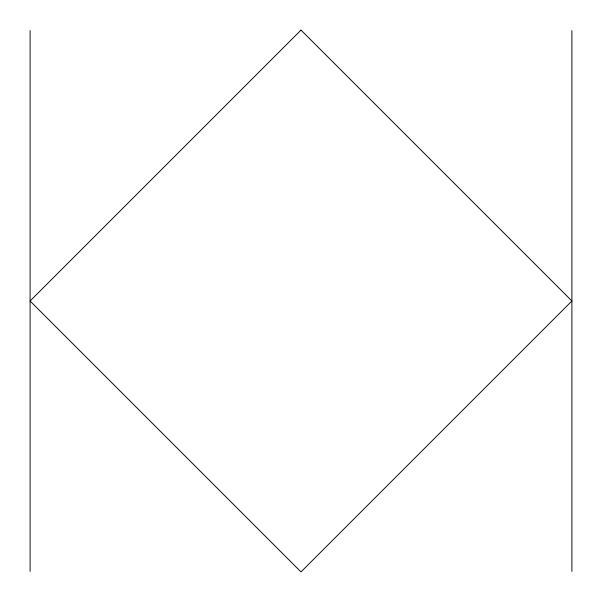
<?xml version="1.0" encoding="UTF-8"?>
<svg xmlns="http://www.w3.org/2000/svg" width="602" height="602" viewBox="0 0 602 602"><rect width="100%" height="100%" fill="white"/><g stroke="black" fill="none" stroke-linecap="round" stroke-linejoin="round"><path stroke-width="0.9" d="M571.9 30.597L571.9 571.403M30.1 30.597L30.1 571.403M301 30.1L30.1 301L301 571.9L571.9 301L301 30.1"/></g></svg>
